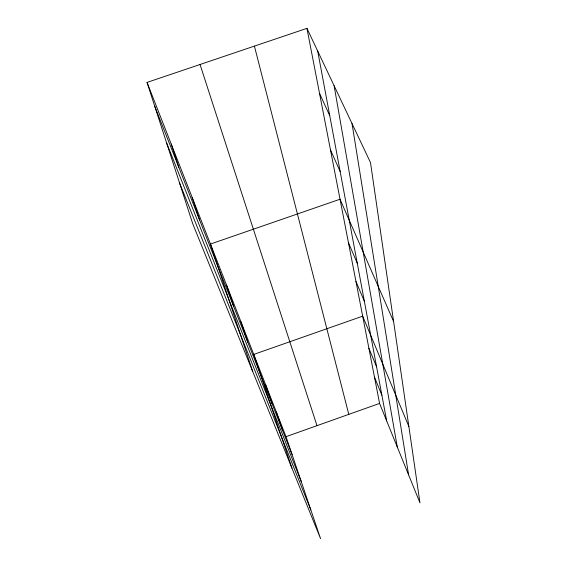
<?xml version="1.0" encoding="UTF-8"?>
<svg xmlns="http://www.w3.org/2000/svg" width="567" height="567" viewBox="0 0 567 567"><rect width="100%" height="100%" fill="white"/><g stroke="black" fill="none" stroke-linecap="round" stroke-linejoin="round"><path stroke-width="0.85" d="M286.023 436.661L379.578 403.428L306.938 28.35L147.037 82.413L192.766 223.83L320.568 538.65L286.023 436.661L147.037 82.413M306.938 28.35L370.492 162.552L419.963 502.858L379.578 403.428M319.547 93.442L329.739 115.661M330.469 149.858L340.157 171.51M393.59 321.454L340.03 199.23L210.456 244.051L252.549 371.094M348.471 242.789L357.26 263.216M355.97 281.508L364.368 301.325M408.85 426.427L362.682 316.159L253.754 354.418L291.934 468.122M368.89 348.237L376.594 366.842M374.496 377.183L381.882 395.206M179.463 182.702L310.851 509.946M166.57 142.82L301.169 481.376M154.77 106.327L292.09 454.571M276.32 411.94L282.579 430.452M265.625 384.66L272.075 403.803M240.932 321.737L247.779 342.199M226.594 285.187L233.639 306.343M192.149 197.394L199.584 219.968M171.213 144.039L178.818 167.3M200.045 64.496L316.981 425.661M254.413 46.111L348.79 414.364M317.69 51.051L386.673 420.898M334.098 85.695L397.29 447.03M352.015 123.542L408.601 474.884"/></g></svg>
